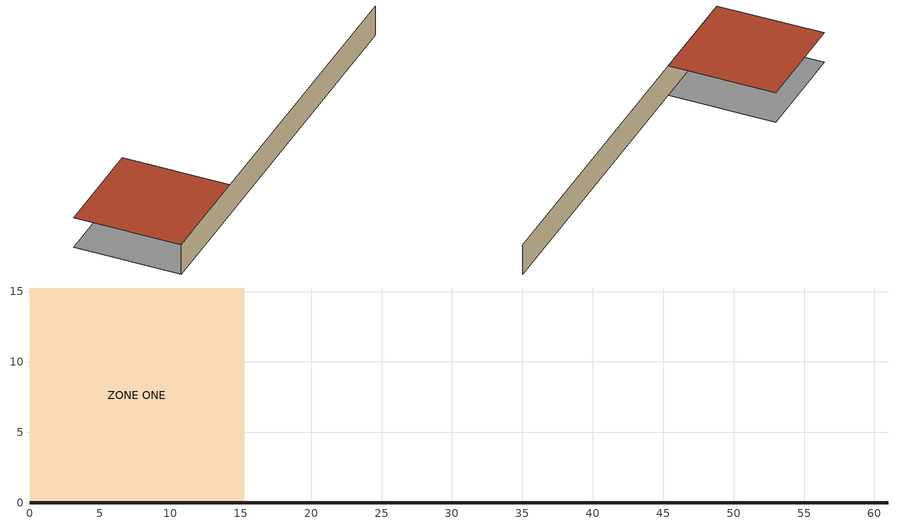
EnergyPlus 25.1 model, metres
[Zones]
ZONE ONE
 floor adiabatic (FLOOR): 15.24,0 0,0 0,15.24 15.24,15.24 z0
 wall outside (R13WALL): 0,0 60.96,0 z0:4.57
 roof outside (ROOF31): 0,15.24 0,0 15.24,0 15.24,15.24 z4.57
[Building]
Simple One Zone (Wireframe DXF): North Axis {deg}=0; Terrain=Suburbs; Loads Convergence Tolerance Value {W}=0.04; Temperature Convergence Tolerance Value {deltaC}=0.004; Solar Distribution=MinimalShadowing; Maximum Number of Warmup Days=30; Minimum Number of Warmup Days=6
[Site:Location]
Denver Centennial  Golden   N_CO_USA Design_Conditions: Latitude {deg}=39.74; Longitude {deg}=-105.18; Time Zone {hr}=-7; Elevation {m}=1829
[SizingPeriod:DesignDay] Day of Month=21; Humidity Condition Type=Wetbulb; Barometric Pressure {Pa}=81198; Rain Indicator=No; Snow Indicator=No; Daylight Saving Time Indicator=No; Solar Model Indicator=ASHRAEClearSky
Name | Month | Day Type | Maximum Dry-Bulb Temperature {C} | Daily Dry-Bulb Temperature Range {deltaC} | Wetbulb or DewPoint at Maximum Dry-Bulb {C} | Wind Speed {m/s} | Wind Direction {deg} | Sky Clearness
Denver Centennial  Golden   N Ann Htg 99% Condns DB | 12 | WinterDesignDay | -15.5 | 0 | -15.5 | 3 | 340 | 0
Denver Centennial  Golden   N Ann Clg 1% Condns DB=>MWB | 7 | SummerDesignDay | 32 | 15.2 | 15.5 | 4.9 | 0 | 1
[Material:NoMass] Roughness=Rough; Thermal Absorptance=0.9; Solar Absorptance=0.75; Visible Absorptance=0.75
Name | Thermal Resistance {m2-K/W}
R13LAYER | 2.290965
R31LAYER | 5.456
[Material]
C5 - 4 IN HW CONCRETE: Roughness=MediumRough; Thickness {m}=0.101498; Conductivity {W/m-K}=1.729577; Density {kg/m3}=2242.585; Specific Heat {J/kg-K}=836.8; Thermal Absorptance=0.9; Solar Absorptance=0.65; Visible Absorptance=0.65
[Construction]
R13WALL: R13LAYER
FLOOR: C5 - 4 IN HW CONCRETE
ROOF31: R31LAYER
[Zone]
ZONE ONE: Type=1; Multiplier=1; Ceiling Height {m}=autocalculate; Volume {m3}=autocalculate
[Exterior:Lights]
ExtLights: Schedule=AlwaysOn; Design Level {W}=5250; Control Option=AstronomicalClock
[OtherEquipment] Fuel Type=None; Zone or ZoneList or Space or SpaceList=ZONE ONE; Schedule=AlwaysOn; Design Level Calculation Method=EquipmentLevel; Fraction Latent=0; Fraction Radiant=0; Fraction Lost=0
Name | Design Level {W}
Test 352a | 352
Test 352 minus | 0
[People]
ZONE ONE People: Zone or ZoneList or Space or SpaceList=ZONE ONE; Number of People Schedule=AlwaysOn; Number of People Calculation Method=People; Number of People=5; Fraction Radiant=0.3; Activity Level Schedule=ActivityLevel
[Lights]
ZONE ONE Lights: Zone or ZoneList or Space or SpaceList=ZONE ONE; Schedule=AlwaysOn; Design Level Calculation Method=Watts/Area; Watts per Floor Area {W/m2}=10; Return Air Fraction=0; Fraction Radiant=0.7; Fraction Visible=0.2; Fraction Replaceable=1
[ElectricEquipment]
ZONE ONE Equipment: Zone or ZoneList or Space or SpaceList=ZONE ONE; Schedule=AlwaysOn; Design Level Calculation Method=Watts/Area; Watts per Floor Area {W/m2}=5; Fraction Latent=0; Fraction Radiant=0.3; Fraction Lost=0
[ThermostatSetpoint:DualSetpoint]
Zone ONE Thermostat Dual SP Control: Heating Setpoint Temperature Schedule=Heating Setpoint Schedule; Cooling Setpoint Temperature Schedule=Cooling Setpoint Schedule
[ZoneControl:Thermostat]
ZONE ONE Thermostat: Zone or ZoneList=ZONE ONE; Control Type Schedule=Zone Control Type Sched; Control 1=Zone ONE Thermostat Dual SP Control
[Schedule:Compact]
Heating Setpoint Schedule: Through: 12/31, For: AllDays, Until: 24:00, 20
Cooling Setpoint Schedule: Through: 12/31, For: AllDays, Until: 24:00, 24
ActivityLevel: Through: 12/31, For: AllDays, Until: 24:00, 120
Zone Control Type Sched: Through: 12/31, For: AllDays, Until: 24:00, 4
[Schedule:Constant]
AlwaysOn: On/Off, 1
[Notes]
1ZoneUncontrolled3SurfaceZone.idf
Basic file description:  Basic test for EnergyPlus.  Resistive Walls.  Regular (no ground contact) floor.
Regular roof.  No Windows. Only three surfaces in one zone to test warning message changes.
Highlights:              Very basic test to see that EnergyPlus "works".
Simulation Location/Run: Denver Centennial  Golden CO USA WMO=724666, 2 design days, 1 run period,
Run Control executes two design days (see RUN PERIOD object)
Location:                Denver, CO
Design Days:             Denver Centennial  Golden CO USA Annual Heating 99%, MaxDB=-15.5°C
Denver Centennial  Golden CO USA Annual Cooling (DB=>MWB) 1%, MaxDB=32°C MWB=15.5°C
Run Period (Weather File): Full Annual Simulation, DENVER_STAPLETON_CO_USA_WMO_724690
Run Control:             No zone or system sizing, design day run control (no weather file simulation)
Building: Fictional 1 zone building with resistive walls.
The building is oriented due north.
Floor Area:        232.25 m2
Number of Stories: 1
Zone Description Details:
Internal gains description:     NA
Interzone Surfaces:             None
Internal Mass:                  None
People:                         None
Lights:                         None
Equipment:                      None
Detached Shading:               None
Daylight:                       None
Natural Ventilation:            None
Compact Schedules:              NA (Example of non-Compact Schedules)
Solar Distribution:             MinimalShadowing
Zonal Equipment:                NA
Central Air Handling Equipment: No
System Equipment Autosize:      No
Purchased Cooling:              No
Purchased Heating:              No
Purchased Chilled Water:        No
Purchased Hot Water:            No
Coils:                          None
Pumps:                          None
Boilers:                        None
Chillers:                       None
Towers:                         None
Standard Reports:               Variable Dictionary, Surfaces (dxf-wireframe), Meter File
Timestep or Hourly Variables:   Hourly and Daily
Time bins Report:               None
HTML Report:                    None
Environmental Emissions:        None
Utility Tariffs:                None
WMO=724666 Time Zone=NAM: (GMT-07:00) Mountain Time (US & Canada)
Data Source=ASHRAE 2009 Annual Design Conditions
Denver Centennial  Golden   N_CO_USA Annual Heating Design Conditions Wind Speed=3m/s Wind Dir=340
Coldest Month=DEC
Denver Centennial  Golden   N_CO_USA Annual Heating 99%, MaxDB=-15.5°C
